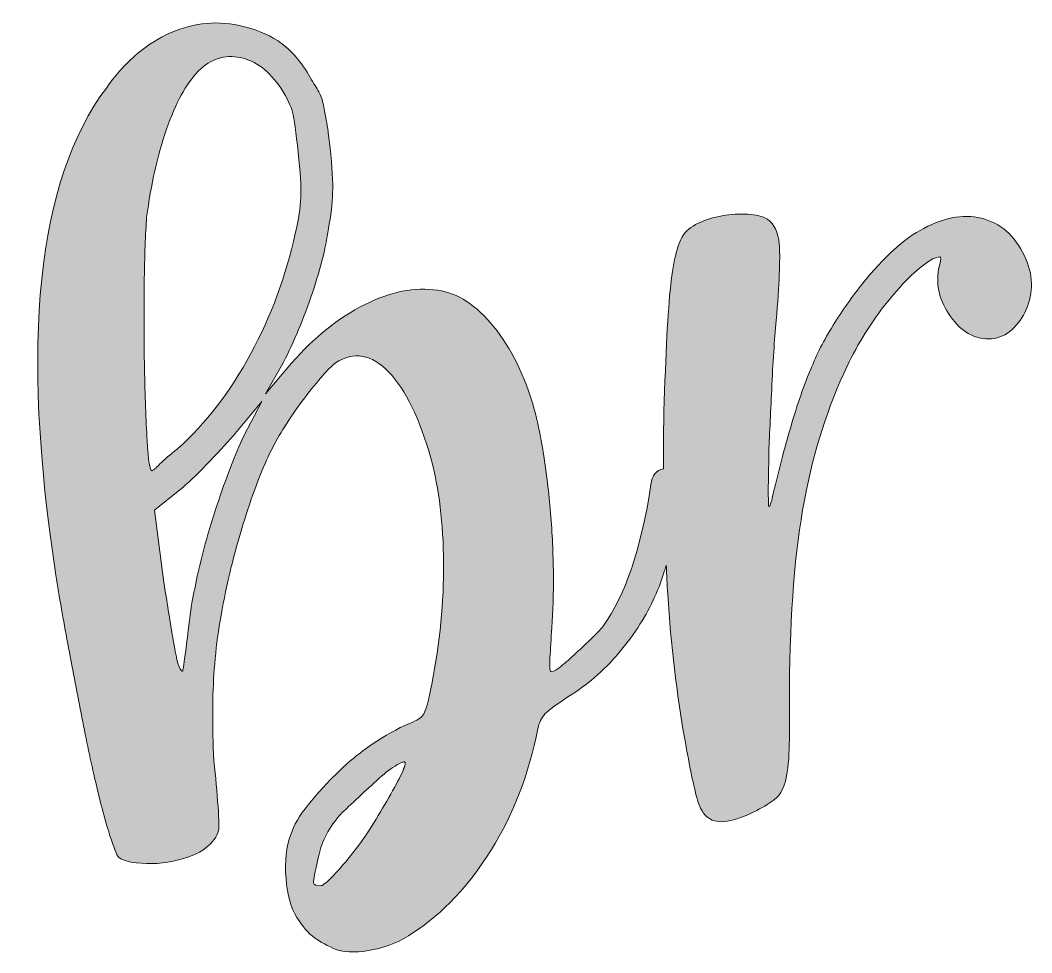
# Model space of a CAD drawing. Header units: inches. Extents: x 70 to 1010, y -971 to -109.
# Drawn here: x 458.1 to 672.4, y -306.7 to -109.2 of the extents above; entities that cross this region are included whole.
import ezdxf

# ---------------------------------------------------------------- set-up
doc = ezdxf.new("R2010")
doc.units = ezdxf.units.IN
doc.header["$MEASUREMENT"] = 0
doc.layers.add('Layer 1', color=7, linetype='Continuous')

# ---------------------------------------------------------------- blocks, each defined once
blk = doc.blocks.new('block 2')
at = {"layer": 'Layer 1', "true_color": 0xffffff}
h = blk.add_hatch(color=7, dxfattribs=at)
h.dxf.hatch_style = 2
edge = h.paths.add_edge_path()
edge.add_spline(control_points=[(468.2, -241.18), (469.15, -246.16), (470.09, -251.08), (471.03, -255.96), (471.97, -260.83), (472.92, -265.39), (473.9, -269.64), (474.87, -273.89), (475.84, -277.62), (476.81, -280.83), (477.76, -283.84), (478.41, -285.63), (478.79, -286.21), (479.16, -286.79), (480.09, -287.21), (481.57, -287.47), (484.52, -287.98), (487.52, -287.92), (490.56, -287.28), (493.6, -286.64), (495.88, -285.73), (497.41, -284.52), (498.94, -283.32), (499.84, -282.08), (500.13, -280.81), (500.28, -280.38), (500.26, -278.67), (500.04, -275.69), (499.82, -272.71), (499.53, -269.48), (499.15, -265.99), (498.79, -258.78), (498.82, -252.3), (499.24, -246.55), (499.66, -240.81), (500.64, -234.54), (502.19, -227.74), (503.16, -223.28), (504.55, -218.31), (506.34, -212.84), (508.13, -207.36), (509.89, -202.97), (511.61, -199.68), (513.33, -196.38), (515.59, -192.88), (518.41, -189.15), (521.22, -185.43), (523.39, -182.97), (524.92, -181.77), (528.79, -179.28), (532.54, -179.92), (536.16, -183.67), (539.77, -187.43), (542.76, -193.53), (545.12, -201.98), (546.85, -208.43), (547.74, -215.8), (547.81, -224.08), (547.87, -232.36), (547.03, -240.95), (545.29, -249.84), (544.62, -253.23), (544.06, -255.31), (543.63, -256.08), (543.2, -256.86), (542.18, -257.53), (540.59, -258.12), (538.01, -259.22), (535.37, -260.7), (532.67, -262.54), (529.96, -264.39), (527.49, -266.42), (525.24, -268.63), (522.99, -270.84), (520.95, -273.08), (519.12, -275.35), (517.29, -277.62), (516.07, -279.72), (515.45, -281.65), (514.48, -284.24), (514.14, -287.34), (514.43, -290.93), (514.71, -294.53), (515.47, -297.3), (516.72, -299.23), (517.96, -301.17), (519.2, -302.6), (520.44, -303.5), (521.68, -304.4), (523.27, -305.27), (525.23, -306.09), (527.36, -306.69), (529.95, -306.67), (532.99, -306.03), (536.03, -305.39), (538.81, -304.22), (541.32, -302.49), (547.71, -298.29), (553.24, -292.41), (557.92, -284.85), (562.6, -277.31), (565.88, -268.77), (567.76, -259.24), (568.03, -257.96), (568.54, -256.93), (569.28, -256.12), (570.02, -255.32), (571.75, -254.04), (574.47, -252.3), (578.16, -250.04), (581.57, -247.08), (584.71, -243.43), (587.84, -239.78), (590.33, -235.98), (592.19, -232.05), (593.04, -230.3), (593.84, -228.2), (594.62, -225.73), (594.74, -225.34), (594.84, -224.96), (594.96, -224.58), (595.05, -226.67), (595.15, -228.76), (595.28, -230.76), (595.97, -241.57), (597.17, -251.82), (598.88, -261.49), (599.95, -267.46), (600.8, -271.58), (601.44, -273.84), (602.07, -276.1), (602.9, -277.54), (603.94, -278.15), (605.8, -279.58), (609.2, -279.04), (614.13, -276.54), (615.77, -275.7), (617.05, -274.92), (617.98, -274.19), (618.9, -273.47), (619.61, -272.28), (620.12, -270.62), (620.62, -268.97), (620.91, -266.6), (621, -263.51), (621.08, -260.42), (621.1, -256.09), (621.07, -250.53), (621.17, -234.66), (622.21, -221.46), (624.21, -210.94), (626.2, -200.42), (629.22, -190.92), (633.29, -182.44), (635.53, -177.69), (638.38, -173.13), (641.86, -168.78), (645.33, -164.43), (648.51, -161.43), (651.38, -159.76), (652.41, -159.34), (652.97, -159.23), (653.08, -159.44), (653.18, -159.65), (653.03, -160.47), (652.63, -161.91), (652.04, -165.42), (652.88, -168.76), (655.17, -171.94), (657.46, -175.13), (660.15, -176.7), (663.24, -176.68), (664.89, -176.67), (666.38, -176.15), (667.71, -175.11), (669.04, -174.07), (670.12, -172.72), (670.93, -171.07), (671.74, -169.41), (672.19, -167.61), (672.29, -165.65), (672.38, -163.69), (672, -161.79), (671.17, -159.94), (669.28, -155.42), (666.37, -152.55), (662.45, -151.34), (658.53, -150.13), (654.21, -150.78), (649.49, -153.28), (647.43, -154.33), (645.28, -155.89), (643.02, -157.96), (640.77, -160.04), (638.57, -162.42), (636.42, -165.11), (634.28, -167.81), (632.24, -170.7), (630.3, -173.81), (628.36, -176.91), (626.79, -180.01), (625.57, -183.11), (624.15, -186.42), (622.73, -190.5), (621.32, -195.35), (619.91, -200.2), (618.7, -204.79), (617.71, -209.13), (617.1, -211.81), (616.75, -212.74), (616.64, -211.92), (616.53, -211.1), (616.56, -207.08), (616.72, -199.86), (616.89, -195.74), (617.12, -190.89), (617.39, -185.33), (617.67, -179.76), (617.99, -175.12), (618.38, -171.41), (618.95, -163.99), (619.12, -159.04), (618.9, -156.57), (618.68, -154.1), (617.84, -152.36), (616.4, -151.33), (615.36, -150.72), (613.97, -150.37), (612.22, -150.28), (610.46, -150.19), (608.66, -150.3), (606.81, -150.62), (604.96, -150.94), (603.26, -151.47), (601.72, -152.2), (600.18, -152.94), (599.11, -153.82), (598.49, -154.85), (597.27, -156.71), (596.37, -160.58), (595.79, -166.46), (595.21, -172.34), (594.76, -181.67), (594.42, -194.44), (594.4, -197.78), (594.39, -201.03), (594.41, -204.2), (592.82, -204.52), (591.9, -205.61), (591.73, -207.54), (589.65, -221.03), (586.28, -231.03), (581.59, -237.54), (581.04, -238.22), (580.15, -239.15), (578.93, -240.32), (577.71, -241.49), (576.54, -242.59), (575.41, -243.65), (574.27, -244.7), (573.23, -245.59), (572.27, -246.32), (571.31, -247.04), (570.72, -247.31), (570.49, -247.13), (570.27, -246.95), (570.22, -245.97), (570.33, -244.19), (570.46, -242.42), (570.58, -240.28), (570.73, -237.78), (570.99, -234.44), (571.1, -230.64), (571.06, -226.39), (571.02, -222.15), (570.82, -217.87), (570.46, -213.56), (570.1, -209.24), (569.6, -205.1), (568.97, -201.13), (568.33, -197.15), (567.68, -193.96), (567, -191.55), (565.01, -184.51), (562.15, -178.7), (558.45, -174.12), (554.74, -169.55), (550.79, -166.97), (546.58, -166.38), (541.73, -165.66), (536.56, -166.68), (531.05, -169.45), (525.55, -172.22), (520.4, -176.35), (515.6, -181.84), (515.6, -181.84), (510.08, -188.34), (510.08, -188.34), (510.08, -188.34), (513.48, -182.38), (513.48, -182.38), (515.72, -178.2), (517.8, -173.37), (519.69, -167.88), (521.59, -162.39), (522.83, -157.54), (523.41, -153.33), (523.95, -150.58), (524.25, -148.06), (524.31, -145.77), (524.38, -143.49), (524.19, -140.3), (523.75, -136.2), (523.48, -133.74), (523.22, -131.8), (522.97, -130.37), (522.71, -128.95), (522.48, -127.74), (522.26, -126.72), (522.05, -125.71), (521.69, -124.81), (521.2, -124.04), (520.7, -123.26), (520.07, -122.19), (519.3, -120.82), (517.28, -117.51), (515.11, -115.11), (512.77, -113.59), (510.43, -112.09), (507.67, -110.98), (504.49, -110.29), (499.19, -109.2), (494.07, -109.85), (489.15, -112.25), (484.23, -114.64), (479.97, -118.42), (476.38, -123.57), (461.7, -143.18), (458.14, -177.55), (465.7, -226.69), (466.42, -231.38), (467.25, -236.21), (468.2, -241.18)], knot_values=[0, 0, 0, 0, 1, 1, 1, 2, 2, 2, 3, 3, 3, 4, 4, 4, 5, 5, 5, 6, 6, 6, 7, 7, 7, 8, 8, 8, 9, 9, 9, 10, 10, 10, 11, 11, 11, 12, 12, 12, 13, 13, 13, 14, 14, 14, 15, 15, 15, 16, 16, 16, 17, 17, 17, 18, 18, 18, 19, 19, 19, 20, 20, 20, 21, 21, 21, 22, 22, 22, 23, 23, 23, 24, 24, 24, 25, 25, 25, 26, 26, 26, 27, 27, 27, 28, 28, 28, 29, 29, 29, 30, 30, 30, 31, 31, 31, 32, 32, 32, 33, 33, 33, 34, 34, 34, 35, 35, 35, 36, 36, 36, 37, 37, 37, 38, 38, 38, 39, 39, 39, 40, 40, 40, 41, 41, 41, 42, 42, 42, 43, 43, 43, 44, 44, 44, 45, 45, 45, 46, 46, 46, 47, 47, 47, 48, 48, 48, 49, 49, 49, 50, 50, 50, 51, 51, 51, 52, 52, 52, 53, 53, 53, 54, 54, 54, 55, 55, 55, 56, 56, 56, 57, 57, 57, 58, 58, 58, 59, 59, 59, 60, 60, 60, 61, 61, 61, 62, 62, 62, 63, 63, 63, 64, 64, 64, 65, 65, 65, 66, 66, 66, 67, 67, 67, 68, 68, 68, 69, 69, 69, 70, 70, 70, 71, 71, 71, 72, 72, 72, 73, 73, 73, 74, 74, 74, 75, 75, 75, 76, 76, 76, 77, 77, 77, 78, 78, 78, 79, 79, 79, 80, 80, 80, 81, 81, 81, 82, 82, 82, 83, 83, 83, 84, 84, 84, 85, 85, 85, 86, 86, 86, 87, 87, 87, 88, 88, 88, 89, 89, 89, 90, 90, 90, 91, 91, 91, 92, 92, 92, 93, 93, 93, 94, 94, 94, 95, 95, 95, 96, 96, 96, 97, 97, 97, 98, 98, 98, 99, 99, 99, 100, 100, 100, 101, 101, 101, 102, 102, 102, 103, 103, 103, 104, 104, 104, 105, 105, 105, 106, 106, 106, 107, 107, 107, 108, 108, 108, 109, 109, 109, 110, 110, 110, 111, 111, 111, 112, 112, 112, 113, 113, 113, 114, 114, 114, 114], degree=3, periodic=1)
edge = h.paths.add_edge_path()
edge.add_spline(control_points=[(538.93, -268.71), (538.25, -270.13), (537.35, -271.83), (536.21, -273.82), (535.08, -275.81), (533.85, -277.86), (532.52, -279.97), (531.2, -282.08), (529.89, -283.93), (528.61, -285.52), (527.15, -287.34), (525.76, -288.93), (524.46, -290.32), (523.16, -291.7), (522.3, -292.41), (521.9, -292.46), (520.87, -292.57), (520.33, -292.37), (520.28, -291.86), (520.22, -291.35), (520.55, -289.6), (521.27, -286.62), (521.78, -283.66), (523.22, -280.71), (525.6, -277.76), (526.54, -276.83), (527.76, -275.66), (529.26, -274.26), (530.77, -272.85), (532.23, -271.5), (533.65, -270.21), (535.06, -268.92), (536.35, -267.9), (537.52, -267.15), (538.68, -266.41), (539.37, -266.13), (539.6, -266.31), (539.83, -266.49), (539.6, -267.29), (538.93, -268.71)], knot_values=[0, 0, 0, 0, 1, 1, 1, 2, 2, 2, 3, 3, 3, 4, 4, 4, 5, 5, 5, 6, 6, 6, 7, 7, 7, 8, 8, 8, 9, 9, 9, 10, 10, 10, 11, 11, 11, 12, 12, 12, 13, 13, 13, 13], degree=3, periodic=1)
edge = h.paths.add_edge_path()
edge.add_spline(control_points=[(505.5, -197.23), (503.67, -201.15), (501.74, -206.13), (499.73, -212.15), (497.71, -218.17), (496.12, -224.25), (494.94, -230.38), (494.53, -232.29), (494.19, -234.4), (493.93, -236.71), (493.66, -239.02), (493.41, -241.01), (493.19, -242.69), (492.85, -245.22), (492.64, -246.64), (492.57, -246.96), (492.5, -247.28), (492.21, -246.95), (491.7, -245.96), (491.41, -245.17), (490.97, -243.04), (490.39, -239.58), (489.82, -236.12), (489.21, -232.35), (488.56, -228.27), (488.56, -228.27), (486.61, -212.94), (486.61, -212.94), (486.61, -212.94), (491.98, -208.63), (491.98, -208.63), (493.49, -207.43), (495.35, -205.68), (497.55, -203.37), (499.76, -201.06), (501.69, -198.99), (503.34, -197.15), (503.34, -197.15), (509.32, -189.97), (509.32, -189.97), (509.32, -189.97), (505.5, -197.23), (505.5, -197.23)], knot_values=[0, 0, 0, 0, 1, 1, 1, 2, 2, 2, 3, 3, 3, 4, 4, 4, 5, 5, 5, 6, 6, 6, 7, 7, 7, 8, 8, 8, 9, 9, 9, 10, 10, 10, 11, 11, 11, 12, 12, 12, 13, 13, 13, 14, 14, 14, 14], degree=3, periodic=1)
edge = h.paths.add_edge_path()
edge.add_spline(control_points=[(484.41, -164.99), (484.49, -158.97), (484.66, -154.29), (484.92, -150.94), (485.83, -144), (487.24, -137.79), (489.13, -132.3), (491.03, -126.81), (493.28, -122.69), (495.88, -119.92), (498.51, -117.36), (501.46, -116.42), (504.75, -117.1), (508.04, -117.78), (510.91, -119.96), (513.38, -123.63), (514.63, -125.57), (515.43, -127.25), (515.79, -128.66), (516.14, -130.07), (516.56, -132.93), (517.02, -137.23), (517.46, -141.33), (517.64, -144.47), (517.57, -146.65), (517.49, -148.84), (517.09, -151.42), (516.38, -154.4), (514.43, -163.31), (511.3, -171.78), (506.99, -179.81), (502.67, -187.84), (497.48, -194.57), (491.43, -199.98), (489.9, -201.19), (488.67, -202.25), (487.74, -203.18), (486.8, -204.11), (486.23, -204.58), (486.02, -204.61), (485.61, -204.65), (485.28, -202.51), (485.02, -198.18), (484.76, -193.86), (484.58, -188.75), (484.46, -182.86), (484.35, -176.96), (484.33, -171.01), (484.41, -164.99)], knot_values=[0, 0, 0, 0, 1, 1, 1, 2, 2, 2, 3, 3, 3, 4, 4, 4, 5, 5, 5, 6, 6, 6, 7, 7, 7, 8, 8, 8, 9, 9, 9, 10, 10, 10, 11, 11, 11, 12, 12, 12, 13, 13, 13, 14, 14, 14, 15, 15, 15, 16, 16, 16, 16], degree=3, periodic=1)
at = {"layer": 'Layer 1', "lineweight": 0}
for points, knots in [([(468.2, -241.18), (469.15, -246.16), (470.09, -251.08), (471.03, -255.96), (471.97, -260.83), (472.92, -265.39), (473.9, -269.64), (474.87, -273.89), (475.84, -277.62), (476.81, -280.83), (477.76, -283.84), (478.41, -285.63), (478.79, -286.21), (479.16, -286.79), (480.09, -287.21), (481.57, -287.47), (484.52, -287.98), (487.52, -287.92), (490.56, -287.28), (493.6, -286.64), (495.88, -285.73), (497.41, -284.52), (498.94, -283.32), (499.84, -282.08), (500.13, -280.81), (500.28, -280.38), (500.26, -278.67), (500.04, -275.69), (499.82, -272.71), (499.53, -269.48), (499.15, -265.99), (498.79, -258.78), (498.82, -252.3), (499.24, -246.55), (499.66, -240.81), (500.64, -234.54), (502.19, -227.74), (503.16, -223.28), (504.55, -218.31), (506.34, -212.84), (508.13, -207.36), (509.89, -202.97), (511.61, -199.68), (513.33, -196.38), (515.59, -192.88), (518.41, -189.15), (521.22, -185.43), (523.39, -182.97), (524.92, -181.77), (528.79, -179.28), (532.54, -179.92), (536.16, -183.67), (539.77, -187.43), (542.76, -193.53), (545.12, -201.98), (546.85, -208.43), (547.74, -215.8), (547.81, -224.08), (547.87, -232.36), (547.03, -240.95), (545.29, -249.84), (544.62, -253.23), (544.06, -255.31), (543.63, -256.08), (543.2, -256.86), (542.18, -257.53), (540.59, -258.12), (538.01, -259.22), (535.37, -260.7), (532.67, -262.54), (529.96, -264.39), (527.49, -266.42), (525.24, -268.63), (522.99, -270.84), (520.95, -273.08), (519.12, -275.35), (517.29, -277.62), (516.07, -279.72), (515.45, -281.65), (514.48, -284.24), (514.14, -287.34), (514.43, -290.93), (514.71, -294.53), (515.47, -297.3), (516.72, -299.23), (517.96, -301.17), (519.2, -302.6), (520.44, -303.5), (521.68, -304.4), (523.27, -305.27), (525.23, -306.09), (527.36, -306.69), (529.95, -306.67), (532.99, -306.03), (536.03, -305.39), (538.81, -304.22), (541.32, -302.49), (547.71, -298.29), (553.24, -292.41), (557.92, -284.85), (562.6, -277.31), (565.88, -268.77), (567.76, -259.24), (568.03, -257.96), (568.54, -256.93), (569.28, -256.12), (570.02, -255.32), (571.75, -254.04), (574.47, -252.3), (578.16, -250.04), (581.57, -247.08), (584.71, -243.43), (587.84, -239.78), (590.33, -235.98), (592.19, -232.05), (593.04, -230.3), (593.84, -228.2), (594.62, -225.73), (594.74, -225.34), (594.84, -224.96), (594.96, -224.58), (595.05, -226.67), (595.15, -228.76), (595.28, -230.76), (595.97, -241.57), (597.17, -251.82), (598.88, -261.49), (599.95, -267.46), (600.8, -271.58), (601.44, -273.84), (602.07, -276.1), (602.9, -277.54), (603.94, -278.15), (605.8, -279.58), (609.2, -279.04), (614.13, -276.54), (615.77, -275.7), (617.05, -274.92), (617.98, -274.19), (618.9, -273.47), (619.61, -272.28), (620.12, -270.62), (620.62, -268.97), (620.91, -266.6), (621, -263.51), (621.08, -260.42), (621.1, -256.09), (621.07, -250.53), (621.17, -234.66), (622.21, -221.46), (624.21, -210.94), (626.2, -200.42), (629.22, -190.92), (633.29, -182.44), (635.53, -177.69), (638.38, -173.13), (641.86, -168.78), (645.33, -164.43), (648.51, -161.43), (651.38, -159.76), (652.41, -159.34), (652.97, -159.23), (653.08, -159.44), (653.18, -159.65), (653.03, -160.47), (652.63, -161.91), (652.04, -165.42), (652.88, -168.76), (655.17, -171.94), (657.46, -175.13), (660.15, -176.7), (663.24, -176.68), (664.89, -176.67), (666.38, -176.15), (667.71, -175.11), (669.04, -174.07), (670.12, -172.72), (670.93, -171.07), (671.74, -169.41), (672.19, -167.61), (672.29, -165.65), (672.38, -163.69), (672, -161.79), (671.17, -159.94), (669.28, -155.42), (666.37, -152.55), (662.45, -151.34), (658.53, -150.13), (654.21, -150.78), (649.49, -153.28), (647.43, -154.33), (645.28, -155.89), (643.02, -157.96), (640.77, -160.04), (638.57, -162.42), (636.42, -165.11), (634.28, -167.81), (632.24, -170.7), (630.3, -173.81), (628.36, -176.91), (626.79, -180.01), (625.57, -183.11), (624.15, -186.42), (622.73, -190.5), (621.32, -195.35), (619.91, -200.2), (618.7, -204.79), (617.71, -209.13), (617.1, -211.81), (616.75, -212.74), (616.64, -211.92), (616.53, -211.1), (616.56, -207.08), (616.72, -199.86), (616.89, -195.74), (617.12, -190.89), (617.39, -185.33), (617.67, -179.76), (617.99, -175.12), (618.38, -171.41), (618.95, -163.99), (619.12, -159.04), (618.9, -156.57), (618.68, -154.1), (617.84, -152.36), (616.4, -151.33), (615.36, -150.72), (613.97, -150.37), (612.22, -150.28), (610.46, -150.19), (608.66, -150.3), (606.81, -150.62), (604.96, -150.94), (603.26, -151.47), (601.72, -152.2), (600.18, -152.94), (599.11, -153.82), (598.49, -154.85), (597.27, -156.71), (596.37, -160.58), (595.79, -166.46), (595.21, -172.34), (594.76, -181.67), (594.42, -194.44), (594.4, -197.78), (594.39, -201.03), (594.41, -204.2), (592.82, -204.52), (591.9, -205.61), (591.73, -207.54), (589.65, -221.03), (586.28, -231.03), (581.59, -237.54), (581.04, -238.22), (580.15, -239.15), (578.93, -240.32), (577.71, -241.49), (576.54, -242.59), (575.41, -243.65), (574.27, -244.7), (573.23, -245.59), (572.27, -246.32), (571.31, -247.04), (570.72, -247.31), (570.49, -247.13), (570.27, -246.95), (570.22, -245.97), (570.33, -244.19), (570.46, -242.42), (570.58, -240.28), (570.73, -237.78), (570.99, -234.44), (571.1, -230.64), (571.06, -226.39), (571.02, -222.15), (570.82, -217.87), (570.46, -213.56), (570.1, -209.24), (569.6, -205.1), (568.97, -201.13), (568.33, -197.15), (567.68, -193.96), (567, -191.55), (565.01, -184.51), (562.15, -178.7), (558.45, -174.12), (554.74, -169.55), (550.79, -166.97), (546.58, -166.38), (541.73, -165.66), (536.56, -166.68), (531.05, -169.45), (525.55, -172.22), (520.4, -176.35), (515.6, -181.84), (515.6, -181.84), (510.08, -188.34), (510.08, -188.34), (510.08, -188.34), (513.48, -182.38), (513.48, -182.38), (515.72, -178.2), (517.8, -173.37), (519.69, -167.88), (521.59, -162.39), (522.83, -157.54), (523.41, -153.33), (523.95, -150.58), (524.25, -148.06), (524.31, -145.77), (524.38, -143.49), (524.19, -140.3), (523.75, -136.2), (523.48, -133.74), (523.22, -131.8), (522.97, -130.37), (522.71, -128.95), (522.48, -127.74), (522.26, -126.72), (522.05, -125.71), (521.69, -124.81), (521.2, -124.04), (520.7, -123.26), (520.07, -122.19), (519.3, -120.82), (517.28, -117.51), (515.11, -115.11), (512.77, -113.59), (510.43, -112.09), (507.67, -110.98), (504.49, -110.29), (499.19, -109.2), (494.07, -109.85), (489.15, -112.25), (484.23, -114.64), (479.97, -118.42), (476.38, -123.57), (461.7, -143.18), (458.14, -177.55), (465.7, -226.69), (466.42, -231.38), (467.25, -236.21), (468.2, -241.18)], [0, 0, 0, 0, 1, 1, 1, 2, 2, 2, 3, 3, 3, 4, 4, 4, 5, 5, 5, 6, 6, 6, 7, 7, 7, 8, 8, 8, 9, 9, 9, 10, 10, 10, 11, 11, 11, 12, 12, 12, 13, 13, 13, 14, 14, 14, 15, 15, 15, 16, 16, 16, 17, 17, 17, 18, 18, 18, 19, 19, 19, 20, 20, 20, 21, 21, 21, 22, 22, 22, 23, 23, 23, 24, 24, 24, 25, 25, 25, 26, 26, 26, 27, 27, 27, 28, 28, 28, 29, 29, 29, 30, 30, 30, 31, 31, 31, 32, 32, 32, 33, 33, 33, 34, 34, 34, 35, 35, 35, 36, 36, 36, 37, 37, 37, 38, 38, 38, 39, 39, 39, 40, 40, 40, 41, 41, 41, 42, 42, 42, 43, 43, 43, 44, 44, 44, 45, 45, 45, 46, 46, 46, 47, 47, 47, 48, 48, 48, 49, 49, 49, 50, 50, 50, 51, 51, 51, 52, 52, 52, 53, 53, 53, 54, 54, 54, 55, 55, 55, 56, 56, 56, 57, 57, 57, 58, 58, 58, 59, 59, 59, 60, 60, 60, 61, 61, 61, 62, 62, 62, 63, 63, 63, 64, 64, 64, 65, 65, 65, 66, 66, 66, 67, 67, 67, 68, 68, 68, 69, 69, 69, 70, 70, 70, 71, 71, 71, 72, 72, 72, 73, 73, 73, 74, 74, 74, 75, 75, 75, 76, 76, 76, 77, 77, 77, 78, 78, 78, 79, 79, 79, 80, 80, 80, 81, 81, 81, 82, 82, 82, 83, 83, 83, 84, 84, 84, 85, 85, 85, 86, 86, 86, 87, 87, 87, 88, 88, 88, 89, 89, 89, 90, 90, 90, 91, 91, 91, 92, 92, 92, 93, 93, 93, 94, 94, 94, 95, 95, 95, 96, 96, 96, 97, 97, 97, 98, 98, 98, 99, 99, 99, 100, 100, 100, 101, 101, 101, 102, 102, 102, 103, 103, 103, 104, 104, 104, 105, 105, 105, 106, 106, 106, 107, 107, 107, 108, 108, 108, 109, 109, 109, 110, 110, 110, 111, 111, 111, 112, 112, 112, 113, 113, 113, 114, 114, 114, 114]), ([(484.41, -164.99), (484.49, -158.97), (484.66, -154.29), (484.92, -150.94), (485.83, -144), (487.24, -137.79), (489.13, -132.3), (491.03, -126.81), (493.28, -122.69), (495.88, -119.92), (498.51, -117.36), (501.46, -116.42), (504.75, -117.1), (508.04, -117.78), (510.91, -119.96), (513.38, -123.63), (514.63, -125.57), (515.43, -127.25), (515.79, -128.66), (516.14, -130.07), (516.56, -132.93), (517.02, -137.23), (517.46, -141.33), (517.64, -144.47), (517.57, -146.65), (517.49, -148.84), (517.09, -151.42), (516.38, -154.4), (514.43, -163.31), (511.3, -171.78), (506.99, -179.81), (502.67, -187.84), (497.48, -194.57), (491.43, -199.98), (489.9, -201.19), (488.67, -202.25), (487.74, -203.18), (486.8, -204.11), (486.23, -204.58), (486.02, -204.61), (485.61, -204.65), (485.28, -202.51), (485.02, -198.18), (484.76, -193.86), (484.58, -188.75), (484.46, -182.86), (484.35, -176.96), (484.33, -171.01), (484.41, -164.99)], [0, 0, 0, 0, 1, 1, 1, 2, 2, 2, 3, 3, 3, 4, 4, 4, 5, 5, 5, 6, 6, 6, 7, 7, 7, 8, 8, 8, 9, 9, 9, 10, 10, 10, 11, 11, 11, 12, 12, 12, 13, 13, 13, 14, 14, 14, 15, 15, 15, 16, 16, 16, 16]), ([(505.5, -197.23), (503.67, -201.15), (501.74, -206.13), (499.73, -212.15), (497.71, -218.17), (496.12, -224.25), (494.94, -230.38), (494.53, -232.29), (494.19, -234.4), (493.93, -236.71), (493.66, -239.02), (493.41, -241.01), (493.19, -242.69), (492.85, -245.22), (492.64, -246.64), (492.57, -246.96), (492.5, -247.28), (492.21, -246.95), (491.7, -245.96), (491.41, -245.17), (490.97, -243.04), (490.39, -239.58), (489.82, -236.12), (489.21, -232.35), (488.56, -228.27), (488.56, -228.27), (486.61, -212.94), (486.61, -212.94), (486.61, -212.94), (491.98, -208.63), (491.98, -208.63), (493.49, -207.43), (495.35, -205.68), (497.55, -203.37), (499.76, -201.06), (501.69, -198.99), (503.34, -197.15), (503.34, -197.15), (509.32, -189.97), (509.32, -189.97), (509.32, -189.97), (505.5, -197.23), (505.5, -197.23)], [0, 0, 0, 0, 1, 1, 1, 2, 2, 2, 3, 3, 3, 4, 4, 4, 5, 5, 5, 6, 6, 6, 7, 7, 7, 8, 8, 8, 9, 9, 9, 10, 10, 10, 11, 11, 11, 12, 12, 12, 13, 13, 13, 14, 14, 14, 14]), ([(538.93, -268.71), (538.25, -270.13), (537.35, -271.83), (536.21, -273.82), (535.08, -275.81), (533.85, -277.86), (532.52, -279.97), (531.2, -282.08), (529.89, -283.93), (528.61, -285.52), (527.15, -287.34), (525.76, -288.93), (524.46, -290.32), (523.16, -291.7), (522.3, -292.41), (521.9, -292.46), (520.87, -292.57), (520.33, -292.37), (520.28, -291.86), (520.22, -291.35), (520.55, -289.6), (521.27, -286.62), (521.78, -283.66), (523.22, -280.71), (525.6, -277.76), (526.54, -276.83), (527.76, -275.66), (529.26, -274.26), (530.77, -272.85), (532.23, -271.5), (533.65, -270.21), (535.06, -268.92), (536.35, -267.9), (537.52, -267.15), (538.68, -266.41), (539.37, -266.13), (539.6, -266.31), (539.83, -266.49), (539.6, -267.29), (538.93, -268.71)], [0, 0, 0, 0, 1, 1, 1, 2, 2, 2, 3, 3, 3, 4, 4, 4, 5, 5, 5, 6, 6, 6, 7, 7, 7, 8, 8, 8, 9, 9, 9, 10, 10, 10, 11, 11, 11, 12, 12, 12, 13, 13, 13, 13])]:
    blk.add_open_spline(points, degree=3, knots=knots, dxfattribs=at)

msp = doc.modelspace()

# ---------------------------------------------------------------- block references
at = {"layer": 'Layer 1'}
msp.add_blockref('block 2', (0, 0), dxfattribs=at)

doc.saveas('drawing.dxf')
